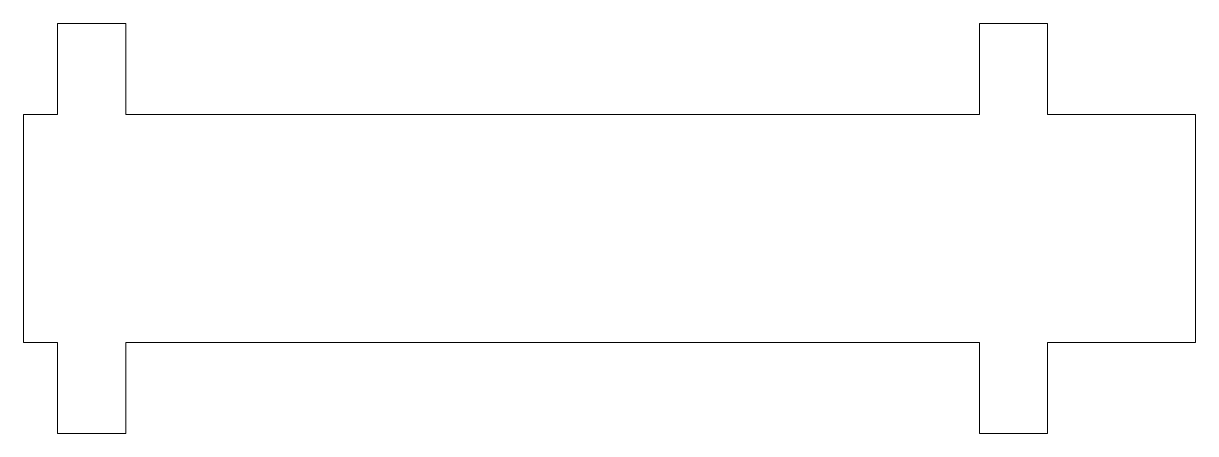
# Model space of a CAD drawing. Header units: millimetres. Extents: x -3 to 100, y -8 to 28.
import ezdxf

# ---------------------------------------------------------------- set-up
doc = ezdxf.new("R2010")
doc.units = ezdxf.units.MM

msp = doc.modelspace()

# ---------------------------------------------------------------- linework, layer by layer
at = {"color": 7, "linetype": 'Continuous', "lineweight": 15}
for p, q in [((0, 28), (6, 28)), ((0, 20), (0, 28)), ((6, 28), (6, 20)), ((81, 28), (87, 28)), ((81, 20), (81, 28)), ((87, 28), (87, 20)), ((-3, 20), (0, 20)), ((-3, 0), (-3, 20)), ((6, 20), (81, 20)), ((87, 20), (100, 20)), ((100, 20), (100, 0)), ((0, 0), (-3, 0)), ((0, -8), (0, 0)), ((6, 0), (6, -8)), ((81, 0), (6, 0)), ((81, -8), (81, 0)), ((87, 0), (87, -8)), ((100, 0), (87, 0)), ((6, -8), (0, -8)), ((87, -8), (81, -8))]:
    msp.add_line(p, q, dxfattribs=at)

doc.saveas('drawing.dxf')
